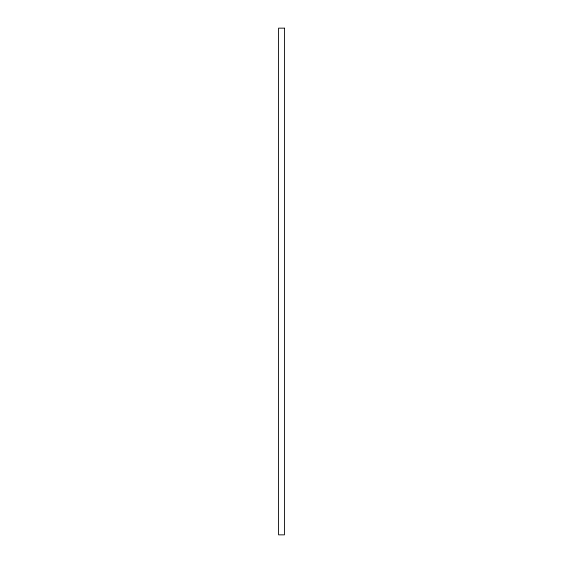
<?xml version="1.0" encoding="UTF-8"?>
<svg xmlns="http://www.w3.org/2000/svg" width="563" height="563" viewBox="0 0 563 563"><rect width="100%" height="100%" fill="white"/><g stroke="black" fill="none" stroke-linecap="round" stroke-linejoin="round"><path stroke-width="0.84" d="M284.435 28.15L278.565 28.15L278.565 534.85L284.435 534.85L284.435 28.15"/></g></svg>
